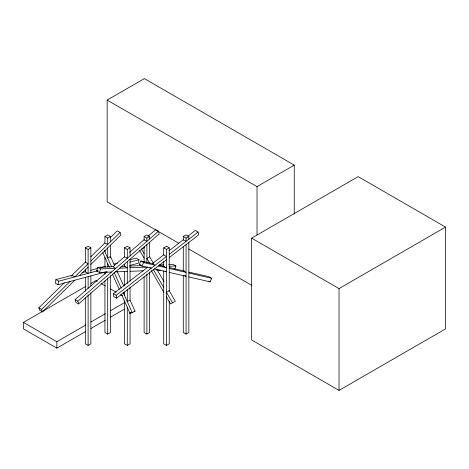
<?xml version="1.0" encoding="UTF-8"?>
<svg xmlns="http://www.w3.org/2000/svg" width="469" height="469" viewBox="0 0 469 469"><rect width="100%" height="100%" fill="white"/><g stroke="black" fill="none" stroke-linecap="round" stroke-linejoin="round"><path stroke-width="0.7" d="M90.875 272.589L90.875 247.825L88.108 246.225L85.335 247.825L85.335 262.171L88.108 263.771L74.7 276.927L71.927 275.326L55.934 279.612L55.219 283.118L57.992 284.712L106.586 271.692M57.992 284.712L58.707 281.212L97.441 270.83M129.96 259.779L136.227 258.097L138.994 259.697L138.279 263.203L129.825 265.466M111.505 272.026L99.422 272.501L96.655 270.9L97.822 267.324L113.733 266.703M99.422 272.501L100.595 268.925L115.761 268.332L112.994 266.732L124.52 256.731L127.287 258.331L127.287 249.426L130.06 247.825L130.06 255.922M174.955 268.972L175.928 265.993L173.155 264.393L168.776 264.563M149.828 267.436L151.211 268.239L142.019 266.111L139.252 264.516L140.841 260.975L152.894 263.76M142.019 266.111L143.608 262.576L155.104 265.231L152.337 263.631L163.804 254.79M188.837 276.933L210.106 281.851L211.701 278.316L208.928 276.716L189.066 272.126M74.806 280.21L42.509 311.903L39.736 310.302L38.821 307.811L64.323 282.784M71.095 276.147L85.669 261.843M90.875 256.736L104.927 242.948L107.7 244.548L107.7 238.117L104.927 236.517L104.927 243.094M110.221 237.754L117.279 230.824L120.052 232.425L120.967 234.916L90.875 264.44M42.509 311.903L41.589 309.411L70.057 281.482M90.875 261.051L120.052 232.425M79.449 275.655L88.108 267.16M147.987 236.358L155.72 229.646L158.493 231.246L159.167 233.955L78.563 303.924L75.79 302.323L75.116 299.615L107.084 271.862M129.462 252.439L144.112 239.723L146.879 241.324L146.879 238.117L149.652 236.517L149.652 238.92M78.563 303.924L77.883 301.215L158.493 231.246M166.472 259.709L116.611 298.173L113.838 296.572L113.381 293.682L147.864 267.084M168.963 250.809L183.291 239.753L186.064 241.353L186.064 238.117L188.837 236.517L188.837 239.219M187.706 236.353L195.35 230.455L198.123 232.055L198.58 234.946L169.245 257.575M116.611 298.173L116.148 295.282L166.472 256.467L163.704 254.866L163.704 247.825L166.472 246.225L169.245 247.825L169.245 290.751L166.472 292.351L172.522 302.833M169.245 254.327L198.123 232.055M178.613 243.141L107.161 201.887L107.161 100.085L144.376 78.599L294.239 165.123L294.239 214.192M104.927 236.517L107.7 234.916L110.467 236.517L110.467 241.828M85.335 247.825L88.108 249.426L90.875 247.825M107.7 238.117L110.467 236.517M124.52 257.053L124.52 247.825L127.287 246.225L130.06 247.825M144.112 240.181L144.112 236.517L146.879 234.916L149.652 236.517M144.282 247.515L141.509 249.115L144.112 253.618M107.161 100.085L257.024 186.609L294.239 165.123M85.862 331.401L56.86 348.145L23.45 328.857L23.45 322.402L85.868 286.366M90.91 283.458L95.957 280.544L97.218 281.271M183.291 240.163L183.291 236.517L186.064 234.916L188.837 236.517M163.704 247.825L166.472 249.426L169.245 247.825M23.45 322.402L56.86 341.696L85.862 324.947M90.904 322.039L105.408 313.667M110.45 310.754L124.32 302.745M90.904 328.488L105.408 320.116M110.45 317.202L124.32 309.194M251.642 238.146L358.164 176.643L445.55 227.096L445.55 328.898L339.023 390.401L251.642 339.949L251.642 238.146L339.023 288.599L445.55 227.096M121.348 293.993L130.001 313.269L131.109 312.63M130.001 313.269L132.276 312.747L135.043 311.146L130.06 300.049L127.287 301.649L127.287 289.279M85.335 297.739L85.335 343.806L88.108 345.407L90.875 343.806L90.875 292.697M104.927 280.755L104.927 332.498L107.7 334.092L110.467 332.498L110.467 275.749M124.52 301.057L124.52 343.806L127.287 345.407L130.06 343.806L130.06 312.454M144.112 276.81L144.112 332.498L146.879 334.092L149.652 332.498L149.652 272.002M163.704 270.894L163.704 343.806L166.472 345.407L169.245 343.806L169.245 301.069M183.291 275.426L183.291 332.498L186.064 334.092L188.837 332.498L188.837 242.461M82.005 272.624L85.335 271.733L88.108 273.333L88.108 249.426M90.91 270.238L97.915 268.362M100.724 267.611L104.927 266.486L105.847 267.019M113.961 264.065L117.438 263.132M129.843 262.153L138.994 259.697M133.911 311.41L135.043 311.146M120.967 266.421L125.305 266.257M129.643 266.087L141.216 265.636M159.29 264.932L163.669 264.762M119.742 268.18L127.287 267.887L124.52 266.286L124.52 264.153M130.06 267.776L147.536 267.096M162.825 266.503L164.279 266.445M169.373 266.245L175.928 265.993M96.655 270.9L98.115 270.842M115.485 271.873L127.287 271.416M130.06 271.305L143.754 270.771M156.734 270.267L160.339 270.126M159.278 265.237L164.244 266.386M169.209 267.535L184.815 271.141M158.34 265.982L166.472 267.858L163.704 266.263L163.704 261.509M169.245 268.502L186.064 272.389L183.291 270.789L183.291 246.723M188.837 273.028L211.701 278.316M139.252 264.516L140.671 264.838M154.448 268.983L166.472 271.768L165.551 271.234M169.245 272.407L186.064 276.294L184.68 275.496M183.291 236.517L186.064 238.117M188.731 248.986L251.964 285.492M144.112 236.517L146.879 238.117M208.998 281.212L210.106 281.851M124.52 247.825L127.287 249.426M140.841 260.975L143.608 262.576M97.822 267.324L100.595 268.925M100.999 283.452L105.414 286.002M110.455 288.916L116.13 292.187M120.539 294.737L122.432 295.828M113.381 293.682L116.148 295.282M55.934 279.612L58.707 281.212M75.116 299.615L77.883 301.215M38.821 307.811L41.589 309.411M149.388 256.361L153.404 263.314M156.687 269.001L163.986 281.64M169.092 290.487L175.295 301.233L170.564 303.965L166.472 296.871M149.804 263.484L146.879 258.413L149.652 256.819L149.652 242.215M153.099 269.183L163.704 287.55M139.551 250.247L144.112 258.143M151.27 270.543L163.704 292.076M114.6 265.63L110.467 256.432L107.7 258.032L107.7 247.937M117.256 271.539L123.746 285.996M104.511 250.927L111.675 266.879M114.061 272.202L121.225 288.154M123.019 292.14L132.276 312.747M102.834 252.785L109.406 267.406M112.39 274.054L119.255 289.344M339.023 288.599L339.023 390.401M257.024 186.609L257.024 234.946M186.064 244.595L186.064 334.092M166.472 249.426L166.472 345.407M146.879 244.619L146.879 262.939M146.879 274.301L146.879 334.092M144.112 246.77L144.112 262.159M130.06 259.222L130.06 281.095M130.06 286.928L130.06 300.054M127.287 261.626L127.287 283.458M127.287 307.224L127.287 345.407M124.52 271.24L124.52 285.498M124.52 291.917L124.52 295.482M110.467 245.217L110.467 258.061M107.7 263.607L107.7 266.808M107.7 277.959L107.7 334.092M104.927 250.399L104.927 251.859M104.927 257.44L104.927 266.914M104.927 272.014L104.927 274.201M90.875 275.901L90.875 286.125M88.108 276.646L88.108 288.347M88.108 294.931L88.108 345.407M85.335 269.218L85.335 272.143M85.335 277.261L85.335 291.155M56.86 341.696L56.86 348.145"/></g></svg>
